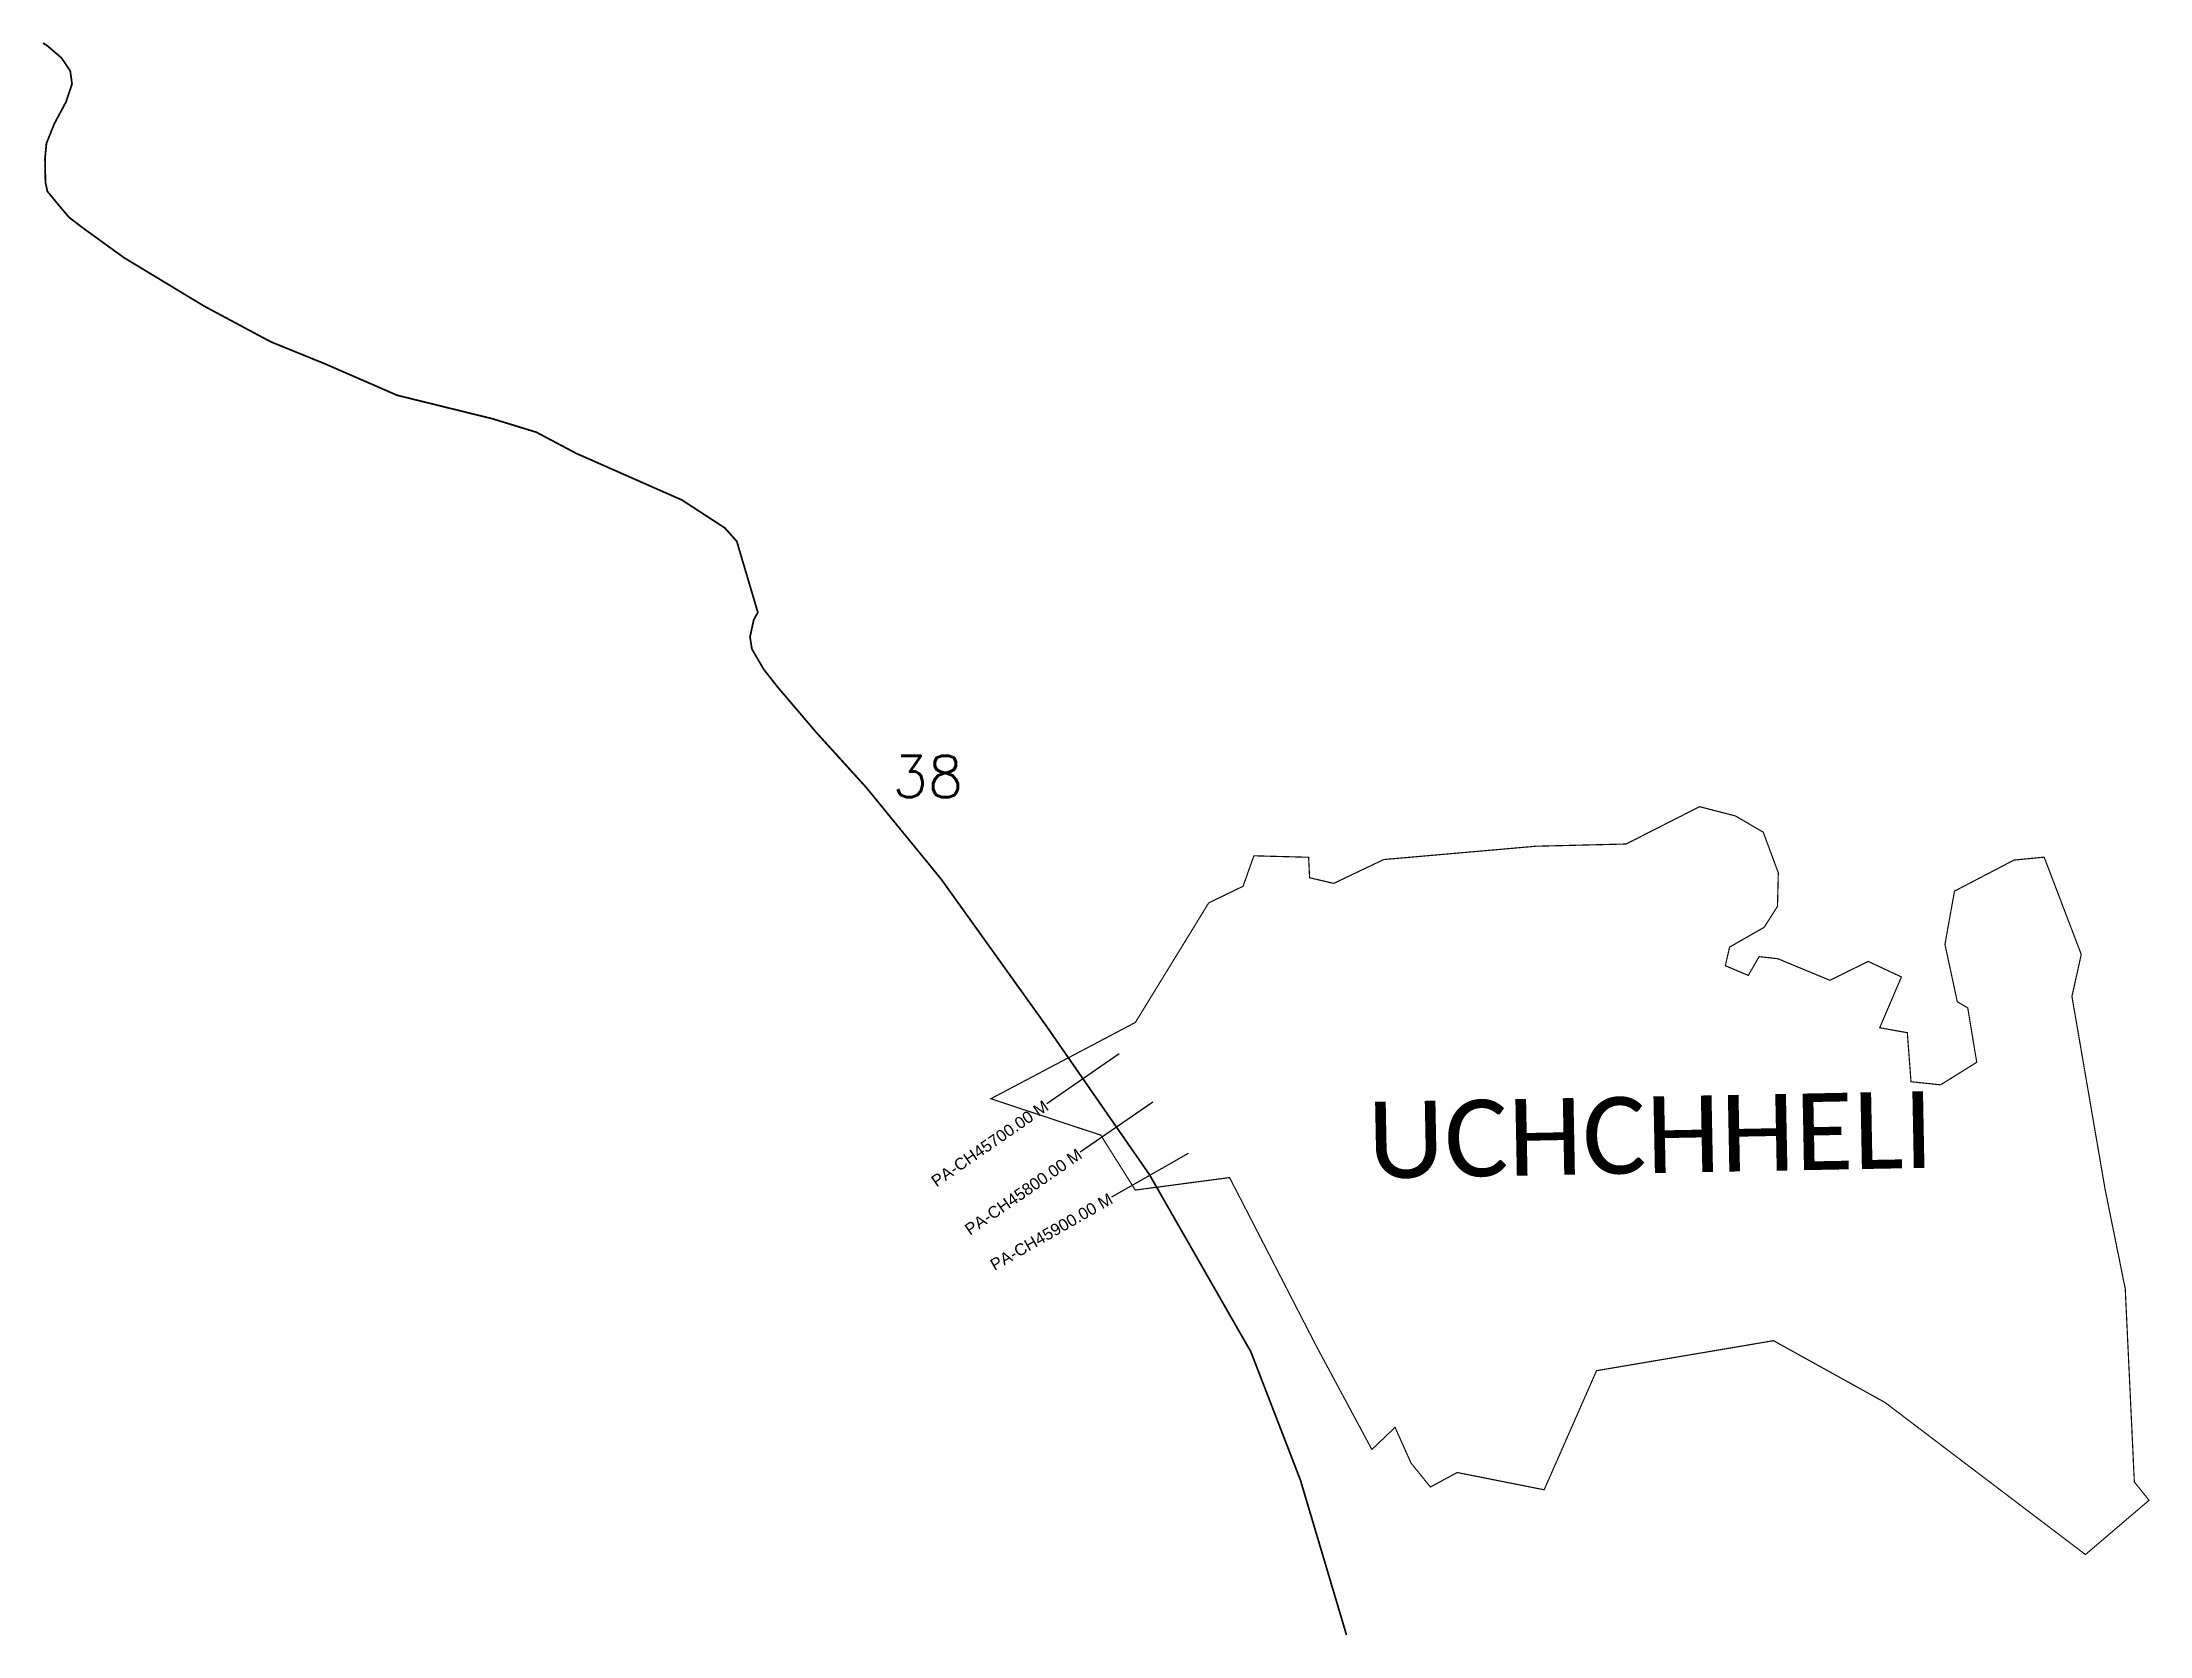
# Model space of a CAD drawing. Header units: metres. Extents: x 255289 to 258878, y 2191078 to 2193793.
import ezdxf
from ezdxf.enums import TextEntityAlignment as Align

# ---------------------------------------------------------------- set-up
doc = ezdxf.new("R2010")
doc.units = ezdxf.units.M
for name, color, linetype in [('CS', 134, 'Continuous'), ('CSMark', 6, 'Continuous'), ('NATURALLY PROTECTED', 3, 'Continuous'), ('VILLAGE NAME', 250, 'Continuous')]:
    doc.layers.add(name, color=color, linetype=linetype)
doc.styles.add('DynamicDimensions', font='arial.ttf')
doc.styles.get("Standard").update_dxf_attribs({"font": 'simplex.shx'})

msp = doc.modelspace()

# ---------------------------------------------------------------- linework, layer by layer
at = {"color": 6, "const_width": 2, "flags": 128}
msp.add_lwpolyline([(256904.7, 2191993), (257150.9, 2192123), (257275.8, 2192326.7), (257334.3, 2192355), (257352.7, 2192406.9), (257445.9, 2192404.4), (257447.6, 2192369.5), (257488.6, 2192359.9), (257573.8, 2192400.5), (257832.9, 2192423.2), (257986.5, 2192427), (258111.6, 2192490.6), (258172.5, 2192474.9), (258220.1, 2192447.1), (258245.7, 2192377.9), (258244.3, 2192320.8), (258221.7, 2192285.1), (258162.7, 2192251.4), (258155.6, 2192219.6), (258194.6, 2192203.1), (258213, 2192235.1), (258244.7, 2192231.6), (258333.6, 2192194.8), (258398.8, 2192227), (258455.3, 2192200.5), (258418.4, 2192114), (258465.4, 2192105.5), (258471.7, 2192022), (258522, 2192016.7), (258583.6, 2192055.1), (258568.3, 2192147.8), (258550.5, 2192158.3), (258529.5, 2192256), (258545.7, 2192346.7), (258647, 2192399.6), (258698.4, 2192404.6), (258761.6, 2192238.9), (258745.7, 2192167.4), (258802.1, 2191839.2), (258836.5, 2191669.1), (258852, 2191340.1), (258877, 2191308.9), (258768.7, 2191216.4), (258427.3, 2191475.6), (258237.5, 2191580.8), (257936.2, 2191529.7), (257847, 2191326.8), (257698.9, 2191356.2), (257653.3, 2191331.5), (257620.4, 2191372.2), (257593.1, 2191433.1), (257553.6, 2191395.4), (257458.6, 2191572.4), (257311.3, 2191858.7), (257150.8, 2191837.4), (257091.9, 2191931), (256904.7, 2191993)], dxfattribs=at)
at = {"layer": 'CS'}
for p, q in [((257123.4, 2192069.6), (257000.1, 2191984.1)), ((257180.4, 2191987.4), (257057.1, 2191901.9)), ((257240.6, 2191899.7), (257110.5, 2191825.1))]:
    msp.add_line(p, q, dxfattribs=at)
at = {"layer": 'NATURALLY PROTECTED', "const_width": 3, "flags": 128}
msp.add_lwpolyline([(255290.8, 2193791.7), (255297.7, 2193787.3), (255322.3, 2193766.2), (255337.2, 2193744.1), (255340.2, 2193721.9), (255330, 2193691.3), (255310, 2193654), (255296.6, 2193620.6), (255294.2, 2193594.7), (255294.9, 2193554.9), (255298.1, 2193539.1), (255299.2, 2193537.8), (255318.4, 2193514.4), (255335.5, 2193494.3), (255359.1, 2193476.3), (255428.6, 2193426), (255565, 2193343.5), (255678.6, 2193282.6), (255769.9, 2193245.5), (255893.9, 2193191.5), (256056.5, 2193151.4), (256131, 2193128.5), (256199, 2193092.4), (256378.7, 2193013.1), (256451.7, 2192965.6), (256472.2, 2192942.7), (256508, 2192821.6), (256508, 2192821.6), (256508, 2192821.6), (256508, 2192821.6), (256508, 2192821.6), (256508, 2192821.6), (256501, 2192808.7), (256494.7, 2192779.8), (256497.9, 2192759.3), (256518.1, 2192724.5), (256542, 2192694.1), (256608.4, 2192616.1), (256692, 2192524), (256820.3, 2192367), (256998.9, 2192117.5), (257174.6, 2191864.1), (257347.5, 2191562), (257431.9, 2191343.5), (257510.4, 2191079.4)], dxfattribs=at)

# ---------------------------------------------------------------- texts
at = {"insert": (256737.3, 2192577), "char_height": 70, "attachment_point": 1}
msp.add_mtext_dynamic_manual_height_columns('38', width=95.172, gutter_width=1, heights=[0], dxfattribs=at)
at = {"layer": 'CSMark', "style": 'DynamicDimensions'}
for s, rotation, p in [('PA-CH45700.00 M', 34.7394, (256999.3, 2191983.5)), ('PA-CH45800.00 M', 34.7394, (257056.3, 2191901.3)), ('PA-CH45900.00 M', 29.7947, (257109.6, 2191824.6))]:
    msp.add_text(s, height=20, rotation=rotation, dxfattribs=at).set_placement(p, align=Align.MIDDLE_RIGHT)
at = {"layer": 'VILLAGE NAME', "insert": (257545.2, 2191987.5), "char_height": 130.494, "attachment_point": 1, "rotation": 1.1028}
msp.add_mtext_dynamic_manual_height_columns('{\\fCalibri|b0|i0|c0|p34;UCHCHHELI}', width=872.29, gutter_width=652.5, heights=[0], dxfattribs=at)

doc.saveas('drawing.dxf')
